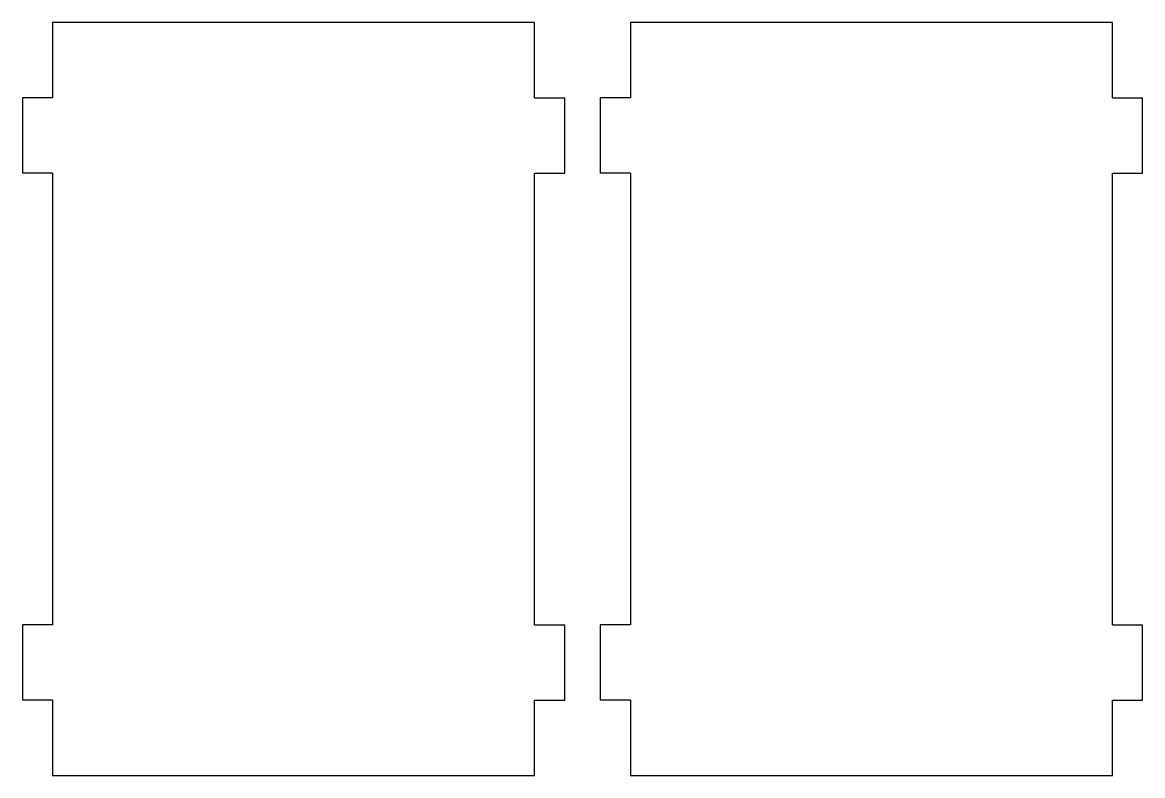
# Model space of a CAD drawing. Extents: x -84 to 82, y -85 to 13.
# Drawn here: x 7.9 to 82.3, y -36.7 to 13.3 of the extents above; entities that cross this region are included whole.
import ezdxf

# ---------------------------------------------------------------- set-up
doc = ezdxf.new("R2010")
doc.units = 0
doc.layers.get('0').update_dxf_attribs({"linetype": 'CONTINUOUS'})

msp = doc.modelspace()

# ---------------------------------------------------------------- linework, layer by layer
for p, q in [((9.928, 13.32), (9.928, 8.32)), ((41.928, 13.32), (9.928, 13.32)), ((41.928, 8.32), (41.928, 13.32)), ((48.291, 13.32), (48.291, 8.32)), ((80.291, 13.32), (48.291, 13.32)), ((80.291, 8.32), (80.291, 13.32)), ((7.928, 8.32), (7.928, 3.32)), ((9.928, 8.32), (7.928, 8.32)), ((41.928, 8.32), (43.928, 8.32)), ((43.928, 3.32), (43.928, 8.32)), ((48.291, 8.32), (46.291, 8.32)), ((46.291, 8.32), (46.291, 3.32)), ((80.291, 8.32), (82.291, 8.32)), ((82.291, 3.32), (82.291, 8.32)), ((9.928, 3.32), (7.928, 3.32)), ((9.928, 3.32), (9.928, -26.68)), ((41.928, -26.68), (41.928, 3.32)), ((41.928, 3.32), (43.928, 3.32)), ((48.291, 3.32), (46.291, 3.32)), ((48.291, 3.32), (48.291, -26.68)), ((80.291, 3.32), (82.291, 3.32)), ((80.291, -26.68), (80.291, 3.32)), ((7.928, -26.68), (7.928, -31.68)), ((9.928, -26.68), (7.928, -26.68)), ((41.928, -26.68), (43.928, -26.68)), ((43.928, -31.68), (43.928, -26.68)), ((48.291, -26.68), (46.291, -26.68)), ((46.291, -26.68), (46.291, -31.68)), ((80.291, -26.68), (82.291, -26.68)), ((82.291, -31.68), (82.291, -26.68)), ((9.928, -31.68), (7.928, -31.68)), ((9.928, -31.68), (9.928, -36.68)), ((41.928, -36.68), (41.928, -31.68)), ((41.928, -31.68), (43.928, -31.68)), ((48.291, -31.68), (46.291, -31.68)), ((48.291, -31.68), (48.291, -36.68)), ((80.291, -31.68), (82.291, -31.68)), ((80.291, -36.68), (80.291, -31.68)), ((9.928, -36.68), (41.928, -36.68)), ((48.291, -36.68), (80.291, -36.68))]:
    msp.add_line(p, q)

doc.saveas('drawing.dxf')
